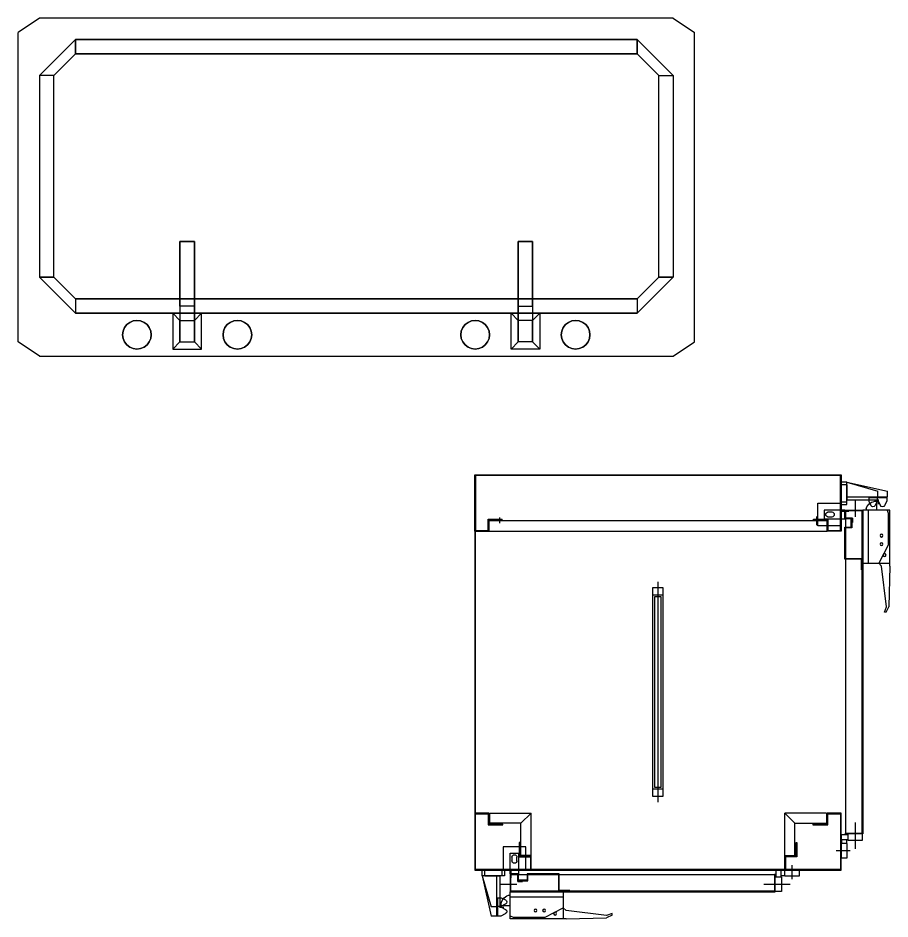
# Model space of a CAD drawing. Header units: millimetres. Extents: x 10903 to 284569, y 2319 to 62017.
# Drawn here: x 146255 to 147801, y 35898 to 37496 of the extents above; entities that cross this region are included whole.
import ezdxf

# ---------------------------------------------------------------- set-up
doc = ezdxf.new("R2010")
doc.units = ezdxf.units.MM
doc.layers.add('빌트인', color=8, linetype='Continuous')

# ---------------------------------------------------------------- blocks, each defined once
blk = doc.blocks.new('SINK3')
at = {"layer": '빌트인', "linetype": 'Continuous'}
for p, q in [((-561.9, 0), (-600, -25.4)), ((-561.9, 0), (561.9, 0)), ((561.9, 0), (600, -25.4)), ((-395.6, -13.6), (-401.8, -16.2)), ((-401.8, -16.2), (-395.6, -13.6)), ((-395.6, -13.6), (-401.8, -16.2)), ((-401.8, -16.2), (-395.6, -13.6)), ((-389.1, -12.8), (-395.6, -13.6)), ((-395.6, -13.6), (-389.1, -12.8)), ((-389.1, -12.8), (-395.6, -13.6)), ((-395.6, -13.6), (-389.1, -12.8)), ((-395.6, -13.6), (-395.6, -13.6)), ((-395.6, -13.6), (-395.6, -13.6)), ((-382.5, -13.6), (-389.1, -12.8)), ((-389.1, -12.8), (-389.1, -12.8)), ((-389.1, -12.8), (-382.5, -13.6)), ((-382.5, -13.6), (-389.1, -12.8)), ((-389.1, -12.8), (-382.5, -13.6)), ((-389.1, -12.8), (-389.1, -12.8)), ((-376.3, -16.2), (-382.5, -13.6)), ((-382.5, -13.6), (-382.5, -13.6)), ((-382.5, -13.6), (-376.3, -16.2)), ((-376.3, -16.2), (-382.5, -13.6)), ((-382.5, -13.6), (-376.3, -16.2)), ((-382.5, -13.6), (-382.5, -13.6)), ((-312.8, -25.4), (-325.4, -12.8)), ((-325.4, -12.8), (-274.6, -12.8)), ((-325.4, -76.4), (-325.4, -12.8)), ((-312.8, -25.4), (-325.4, -12.8)), ((-287.2, -25.4), (-274.6, -12.8)), ((-287.2, -25.4), (-274.6, -12.8)), ((-274.6, -12.8), (-274.6, -76.4)), ((-217.5, -13.6), (-223.7, -16.2)), ((-223.7, -16.2), (-217.5, -13.6)), ((-217.5, -13.6), (-223.7, -16.2)), ((-223.7, -16.2), (-217.5, -13.6)), ((-210.9, -12.8), (-217.5, -13.6)), ((-217.5, -13.6), (-210.9, -12.8)), ((-210.9, -12.8), (-217.5, -13.6)), ((-217.5, -13.6), (-210.9, -12.8)), ((-217.5, -13.6), (-217.5, -13.6)), ((-217.5, -13.6), (-217.5, -13.6)), ((-204.4, -13.6), (-210.9, -12.8)), ((-210.9, -12.8), (-210.9, -12.8)), ((-210.9, -12.8), (-204.4, -13.6)), ((-204.4, -13.6), (-210.9, -12.8)), ((-210.9, -12.8), (-204.4, -13.6)), ((-210.9, -12.8), (-210.9, -12.8)), ((-198.2, -16.2), (-204.4, -13.6)), ((-204.4, -13.6), (-204.4, -13.6)), ((-204.4, -13.6), (-198.2, -16.2)), ((-198.2, -16.2), (-204.4, -13.6)), ((-204.4, -13.6), (-198.2, -16.2)), ((-204.4, -13.6), (-204.4, -13.6)), ((198.2, -16.2), (204.4, -13.6)), ((204.4, -13.6), (198.2, -16.2)), ((198.2, -16.2), (204.4, -13.6)), ((204.4, -13.6), (198.2, -16.2)), ((204.4, -13.6), (210.9, -12.8)), ((210.9, -12.8), (204.4, -13.6)), ((204.4, -13.6), (210.9, -12.8)), ((210.9, -12.8), (204.4, -13.6)), ((204.4, -13.6), (204.4, -13.6)), ((204.4, -13.6), (204.4, -13.6)), ((210.9, -12.8), (210.9, -12.8)), ((210.9, -12.8), (217.5, -13.6)), ((210.9, -12.8), (210.9, -12.8)), ((217.5, -13.6), (210.9, -12.8)), ((210.9, -12.8), (217.5, -13.6)), ((217.5, -13.6), (210.9, -12.8)), ((217.5, -13.6), (217.5, -13.6)), ((217.5, -13.6), (223.7, -16.2)), ((217.5, -13.6), (217.5, -13.6)), ((223.7, -16.2), (217.5, -13.6)), ((217.5, -13.6), (223.7, -16.2)), ((223.7, -16.2), (217.5, -13.6)), ((287.2, -25.4), (274.6, -12.8)), ((325.4, -12.8), (274.6, -12.8)), ((274.6, -12.8), (274.6, -76.4)), ((287.2, -25.4), (274.6, -12.8)), ((312.8, -25.4), (325.4, -12.8)), ((312.8, -25.4), (325.4, -12.8)), ((325.4, -76.4), (325.4, -12.8)), ((376.3, -16.2), (382.5, -13.6)), ((382.5, -13.6), (376.3, -16.2)), ((376.3, -16.2), (382.5, -13.6)), ((382.5, -13.6), (376.3, -16.2)), ((382.5, -13.6), (389.1, -12.8)), ((389.1, -12.8), (382.5, -13.6)), ((382.5, -13.6), (389.1, -12.8)), ((389.1, -12.8), (382.5, -13.6)), ((382.5, -13.6), (382.5, -13.6)), ((382.5, -13.6), (382.5, -13.6)), ((389.1, -12.8), (389.1, -12.8)), ((389.1, -12.8), (395.6, -13.6)), ((389.1, -12.8), (389.1, -12.8)), ((395.6, -13.6), (389.1, -12.8)), ((389.1, -12.8), (395.6, -13.6)), ((395.6, -13.6), (389.1, -12.8)), ((395.6, -13.6), (395.6, -13.6)), ((395.6, -13.6), (401.8, -16.2)), ((395.6, -13.6), (395.6, -13.6)), ((401.8, -16.2), (395.6, -13.6)), ((395.6, -13.6), (401.8, -16.2)), ((401.8, -16.2), (395.6, -13.6)), ((-600, -25.4), (-600, -574.6)), ((-413.7, -31.6), (-414.5, -38.2)), ((-414.5, -38.2), (-413.7, -31.6)), ((-413.7, -31.6), (-414.5, -38.2)), ((-414.5, -38.2), (-413.7, -31.6)), ((-411.1, -25.4), (-413.7, -31.6)), ((-413.7, -31.6), (-411.1, -25.4)), ((-411.1, -25.4), (-413.7, -31.6)), ((-413.7, -31.6), (-411.1, -25.4)), ((-413.7, -31.6), (-413.7, -31.6)), ((-413.7, -31.6), (-413.7, -31.6)), ((-407.1, -20.2), (-411.1, -25.4)), ((-411.1, -25.4), (-407.1, -20.2)), ((-407.1, -20.2), (-411.1, -25.4)), ((-411.1, -25.4), (-407.1, -20.2)), ((-411.1, -25.4), (-411.1, -25.4)), ((-411.1, -25.4), (-411.1, -25.4)), ((-401.8, -16.2), (-407.1, -20.2)), ((-407.1, -20.2), (-401.8, -16.2)), ((-401.8, -16.2), (-407.1, -20.2)), ((-407.1, -20.2), (-401.8, -16.2)), ((-407.1, -20.2), (-407.1, -20.2)), ((-407.1, -20.2), (-407.1, -20.2)), ((-401.8, -16.2), (-401.8, -16.2)), ((-401.8, -16.2), (-401.8, -16.2)), ((-371.1, -20.2), (-376.3, -16.2)), ((-376.3, -16.2), (-376.3, -16.2)), ((-376.3, -16.2), (-371.1, -20.2)), ((-371.1, -20.2), (-376.3, -16.2)), ((-376.3, -16.2), (-371.1, -20.2)), ((-376.3, -16.2), (-376.3, -16.2)), ((-367.1, -25.4), (-371.1, -20.2)), ((-371.1, -20.2), (-371.1, -20.2)), ((-371.1, -20.2), (-367.1, -25.4)), ((-367.1, -25.4), (-371.1, -20.2)), ((-371.1, -20.2), (-367.1, -25.4)), ((-371.1, -20.2), (-371.1, -20.2)), ((-364.5, -31.6), (-367.1, -25.4)), ((-367.1, -25.4), (-367.1, -25.4)), ((-367.1, -25.4), (-364.5, -31.6)), ((-364.5, -31.6), (-367.1, -25.4)), ((-367.1, -25.4), (-364.5, -31.6)), ((-367.1, -25.4), (-367.1, -25.4)), ((-363.6, -38.2), (-364.5, -31.6)), ((-364.5, -31.6), (-364.5, -31.6)), ((-364.5, -31.6), (-363.6, -38.2)), ((-363.6, -38.2), (-364.5, -31.6)), ((-364.5, -31.6), (-363.6, -38.2)), ((-364.5, -31.6), (-364.5, -31.6)), ((-312.8, -89.1), (-312.8, -25.4)), ((-312.8, -25.4), (-287.2, -25.4)), ((-312.8, -25.4), (-312.8, -63.6)), ((-312.8, -89.1), (-312.8, -25.4)), ((-312.8, -25.4), (-287.2, -25.4)), ((-287.2, -25.4), (-287.2, -89.1)), ((-287.2, -25.4), (-287.2, -63.6)), ((-287.2, -89.1), (-287.2, -25.4)), ((-235.5, -31.6), (-236.4, -38.2)), ((-236.4, -38.2), (-235.5, -31.6)), ((-235.5, -31.6), (-236.4, -38.2)), ((-236.4, -38.2), (-235.5, -31.6)), ((-232.9, -25.4), (-235.5, -31.6)), ((-235.5, -31.6), (-232.9, -25.4)), ((-232.9, -25.4), (-235.5, -31.6)), ((-235.5, -31.6), (-232.9, -25.4)), ((-235.5, -31.6), (-235.5, -31.6)), ((-235.5, -31.6), (-235.5, -31.6)), ((-228.9, -20.2), (-232.9, -25.4)), ((-232.9, -25.4), (-228.9, -20.2)), ((-228.9, -20.2), (-232.9, -25.4)), ((-232.9, -25.4), (-228.9, -20.2)), ((-232.9, -25.4), (-232.9, -25.4)), ((-232.9, -25.4), (-232.9, -25.4)), ((-223.7, -16.2), (-228.9, -20.2)), ((-228.9, -20.2), (-223.7, -16.2)), ((-223.7, -16.2), (-228.9, -20.2)), ((-228.9, -20.2), (-223.7, -16.2)), ((-228.9, -20.2), (-228.9, -20.2)), ((-228.9, -20.2), (-228.9, -20.2)), ((-223.7, -16.2), (-223.7, -16.2)), ((-223.7, -16.2), (-223.7, -16.2)), ((-192.9, -20.2), (-198.2, -16.2)), ((-198.2, -16.2), (-198.2, -16.2)), ((-198.2, -16.2), (-192.9, -20.2)), ((-192.9, -20.2), (-198.2, -16.2)), ((-198.2, -16.2), (-192.9, -20.2)), ((-198.2, -16.2), (-198.2, -16.2)), ((-188.9, -25.4), (-192.9, -20.2)), ((-192.9, -20.2), (-192.9, -20.2)), ((-192.9, -20.2), (-188.9, -25.4)), ((-188.9, -25.4), (-192.9, -20.2)), ((-192.9, -20.2), (-188.9, -25.4)), ((-192.9, -20.2), (-192.9, -20.2)), ((-186.3, -31.6), (-188.9, -25.4)), ((-188.9, -25.4), (-188.9, -25.4)), ((-188.9, -25.4), (-186.3, -31.6)), ((-186.3, -31.6), (-188.9, -25.4)), ((-188.9, -25.4), (-186.3, -31.6)), ((-188.9, -25.4), (-188.9, -25.4)), ((-185.5, -38.2), (-186.3, -31.6)), ((-186.3, -31.6), (-186.3, -31.6)), ((-186.3, -31.6), (-185.5, -38.2)), ((-185.5, -38.2), (-186.3, -31.6)), ((-186.3, -31.6), (-185.5, -38.2)), ((-186.3, -31.6), (-186.3, -31.6)), ((185.5, -38.2), (186.3, -31.6)), ((186.3, -31.6), (185.5, -38.2)), ((185.5, -38.2), (186.3, -31.6)), ((186.3, -31.6), (185.5, -38.2)), ((186.3, -31.6), (188.9, -25.4)), ((188.9, -25.4), (186.3, -31.6)), ((186.3, -31.6), (188.9, -25.4)), ((188.9, -25.4), (186.3, -31.6)), ((186.3, -31.6), (186.3, -31.6)), ((186.3, -31.6), (186.3, -31.6)), ((188.9, -25.4), (192.9, -20.2)), ((192.9, -20.2), (188.9, -25.4)), ((188.9, -25.4), (192.9, -20.2)), ((192.9, -20.2), (188.9, -25.4)), ((188.9, -25.4), (188.9, -25.4)), ((188.9, -25.4), (188.9, -25.4)), ((192.9, -20.2), (198.2, -16.2)), ((198.2, -16.2), (192.9, -20.2)), ((192.9, -20.2), (198.2, -16.2)), ((198.2, -16.2), (192.9, -20.2)), ((192.9, -20.2), (192.9, -20.2)), ((192.9, -20.2), (192.9, -20.2)), ((198.2, -16.2), (198.2, -16.2)), ((198.2, -16.2), (198.2, -16.2)), ((223.7, -16.2), (223.7, -16.2)), ((223.7, -16.2), (228.9, -20.2)), ((223.7, -16.2), (223.7, -16.2)), ((228.9, -20.2), (223.7, -16.2)), ((223.7, -16.2), (228.9, -20.2)), ((228.9, -20.2), (223.7, -16.2)), ((228.9, -20.2), (228.9, -20.2)), ((228.9, -20.2), (232.9, -25.4)), ((228.9, -20.2), (228.9, -20.2)), ((232.9, -25.4), (228.9, -20.2)), ((228.9, -20.2), (232.9, -25.4)), ((232.9, -25.4), (228.9, -20.2)), ((232.9, -25.4), (232.9, -25.4)), ((232.9, -25.4), (235.5, -31.6)), ((232.9, -25.4), (232.9, -25.4)), ((235.5, -31.6), (232.9, -25.4)), ((232.9, -25.4), (235.5, -31.6)), ((235.5, -31.6), (232.9, -25.4)), ((235.5, -31.6), (235.5, -31.6)), ((235.5, -31.6), (236.4, -38.2)), ((235.5, -31.6), (235.5, -31.6)), ((236.4, -38.2), (235.5, -31.6)), ((235.5, -31.6), (236.4, -38.2)), ((236.4, -38.2), (235.5, -31.6)), ((287.2, -25.4), (287.2, -89.1)), ((312.8, -25.4), (287.2, -25.4)), ((287.2, -25.4), (287.2, -63.6)), ((287.2, -89.1), (287.2, -25.4)), ((312.8, -25.4), (287.2, -25.4)), ((312.8, -89.1), (312.8, -25.4)), ((312.8, -25.4), (312.8, -63.6)), ((312.8, -89.1), (312.8, -25.4)), ((363.6, -38.2), (364.5, -31.6)), ((364.5, -31.6), (363.6, -38.2)), ((363.6, -38.2), (364.5, -31.6)), ((364.5, -31.6), (363.6, -38.2)), ((364.5, -31.6), (367.1, -25.4)), ((367.1, -25.4), (364.5, -31.6)), ((364.5, -31.6), (367.1, -25.4)), ((367.1, -25.4), (364.5, -31.6)), ((364.5, -31.6), (364.5, -31.6)), ((364.5, -31.6), (364.5, -31.6)), ((367.1, -25.4), (371.1, -20.2)), ((371.1, -20.2), (367.1, -25.4)), ((367.1, -25.4), (371.1, -20.2)), ((371.1, -20.2), (367.1, -25.4)), ((367.1, -25.4), (367.1, -25.4)), ((367.1, -25.4), (367.1, -25.4)), ((371.1, -20.2), (376.3, -16.2)), ((376.3, -16.2), (371.1, -20.2)), ((371.1, -20.2), (376.3, -16.2)), ((376.3, -16.2), (371.1, -20.2)), ((371.1, -20.2), (371.1, -20.2)), ((371.1, -20.2), (371.1, -20.2)), ((376.3, -16.2), (376.3, -16.2)), ((376.3, -16.2), (376.3, -16.2)), ((401.8, -16.2), (401.8, -16.2)), ((401.8, -16.2), (407.1, -20.2)), ((401.8, -16.2), (401.8, -16.2)), ((407.1, -20.2), (401.8, -16.2)), ((401.8, -16.2), (407.1, -20.2)), ((407.1, -20.2), (401.8, -16.2)), ((407.1, -20.2), (407.1, -20.2)), ((407.1, -20.2), (411.1, -25.4)), ((407.1, -20.2), (407.1, -20.2)), ((411.1, -25.4), (407.1, -20.2)), ((407.1, -20.2), (411.1, -25.4)), ((411.1, -25.4), (407.1, -20.2)), ((411.1, -25.4), (411.1, -25.4)), ((411.1, -25.4), (413.7, -31.6)), ((411.1, -25.4), (411.1, -25.4)), ((413.7, -31.6), (411.1, -25.4)), ((411.1, -25.4), (413.7, -31.6)), ((413.7, -31.6), (411.1, -25.4)), ((413.7, -31.6), (413.7, -31.6)), ((413.7, -31.6), (414.5, -38.2)), ((413.7, -31.6), (413.7, -31.6)), ((414.5, -38.2), (413.7, -31.6)), ((413.7, -31.6), (414.5, -38.2)), ((414.5, -38.2), (413.7, -31.6)), ((600, -25.4), (600, -574.6)), ((-414.5, -38.2), (-414.5, -38.2)), ((-414.5, -38.2), (-413.7, -44.8)), ((-414.5, -38.2), (-414.5, -38.2)), ((-413.7, -44.8), (-414.5, -38.2)), ((-414.5, -38.2), (-413.7, -44.8)), ((-413.7, -44.8), (-414.5, -38.2)), ((-413.7, -44.8), (-413.7, -44.8)), ((-413.7, -44.8), (-411.1, -51)), ((-413.7, -44.8), (-413.7, -44.8)), ((-411.1, -51), (-413.7, -44.8)), ((-413.7, -44.8), (-411.1, -51)), ((-411.1, -51), (-413.7, -44.8)), ((-367.1, -51), (-364.5, -44.8)), ((-364.5, -44.8), (-367.1, -51)), ((-367.1, -51), (-364.5, -44.8)), ((-364.5, -44.8), (-367.1, -51)), ((-364.5, -44.8), (-363.6, -38.2)), ((-363.6, -38.2), (-364.5, -44.8)), ((-364.5, -44.8), (-363.6, -38.2)), ((-363.6, -38.2), (-364.5, -44.8)), ((-364.5, -44.8), (-364.5, -44.8)), ((-364.5, -44.8), (-364.5, -44.8)), ((-363.6, -38.2), (-363.6, -38.2)), ((-363.6, -38.2), (-363.6, -38.2)), ((-236.4, -38.2), (-236.4, -38.2)), ((-236.4, -38.2), (-235.5, -44.8)), ((-236.4, -38.2), (-236.4, -38.2)), ((-235.5, -44.8), (-236.4, -38.2)), ((-236.4, -38.2), (-235.5, -44.8)), ((-235.5, -44.8), (-236.4, -38.2)), ((-235.5, -44.8), (-235.5, -44.8)), ((-235.5, -44.8), (-232.9, -51)), ((-235.5, -44.8), (-235.5, -44.8)), ((-232.9, -51), (-235.5, -44.8)), ((-235.5, -44.8), (-232.9, -51)), ((-232.9, -51), (-235.5, -44.8)), ((-188.9, -51), (-186.3, -44.8)), ((-186.3, -44.8), (-188.9, -51)), ((-188.9, -51), (-186.3, -44.8)), ((-186.3, -44.8), (-188.9, -51)), ((-186.3, -44.8), (-185.5, -38.2)), ((-185.5, -38.2), (-186.3, -44.8)), ((-186.3, -44.8), (-185.5, -38.2)), ((-185.5, -38.2), (-186.3, -44.8)), ((-186.3, -44.8), (-186.3, -44.8)), ((-186.3, -44.8), (-186.3, -44.8)), ((-185.5, -38.2), (-185.5, -38.2)), ((-185.5, -38.2), (-185.5, -38.2)), ((186.3, -44.8), (185.5, -38.2)), ((185.5, -38.2), (185.5, -38.2)), ((185.5, -38.2), (186.3, -44.8)), ((186.3, -44.8), (185.5, -38.2)), ((185.5, -38.2), (186.3, -44.8)), ((185.5, -38.2), (185.5, -38.2)), ((188.9, -51), (186.3, -44.8)), ((186.3, -44.8), (186.3, -44.8)), ((186.3, -44.8), (188.9, -51)), ((188.9, -51), (186.3, -44.8)), ((186.3, -44.8), (188.9, -51)), ((186.3, -44.8), (186.3, -44.8)), ((235.5, -44.8), (232.9, -51)), ((232.9, -51), (235.5, -44.8)), ((235.5, -44.8), (232.9, -51)), ((232.9, -51), (235.5, -44.8)), ((236.4, -38.2), (235.5, -44.8)), ((235.5, -44.8), (236.4, -38.2)), ((236.4, -38.2), (235.5, -44.8)), ((235.5, -44.8), (236.4, -38.2)), ((235.5, -44.8), (235.5, -44.8)), ((235.5, -44.8), (235.5, -44.8)), ((236.4, -38.2), (236.4, -38.2)), ((236.4, -38.2), (236.4, -38.2)), ((364.5, -44.8), (363.6, -38.2)), ((363.6, -38.2), (363.6, -38.2)), ((363.6, -38.2), (364.5, -44.8)), ((364.5, -44.8), (363.6, -38.2)), ((363.6, -38.2), (364.5, -44.8)), ((363.6, -38.2), (363.6, -38.2)), ((367.1, -51), (364.5, -44.8)), ((364.5, -44.8), (364.5, -44.8)), ((364.5, -44.8), (367.1, -51)), ((367.1, -51), (364.5, -44.8)), ((364.5, -44.8), (367.1, -51)), ((364.5, -44.8), (364.5, -44.8)), ((413.7, -44.8), (411.1, -51)), ((411.1, -51), (413.7, -44.8)), ((413.7, -44.8), (411.1, -51)), ((411.1, -51), (413.7, -44.8)), ((414.5, -38.2), (413.7, -44.8)), ((413.7, -44.8), (414.5, -38.2)), ((414.5, -38.2), (413.7, -44.8)), ((413.7, -44.8), (414.5, -38.2)), ((413.7, -44.8), (413.7, -44.8)), ((413.7, -44.8), (413.7, -44.8)), ((414.5, -38.2), (414.5, -38.2)), ((414.5, -38.2), (414.5, -38.2)), ((-411.1, -51), (-411.1, -51)), ((-411.1, -51), (-407.1, -56.2)), ((-411.1, -51), (-411.1, -51)), ((-407.1, -56.2), (-411.1, -51)), ((-411.1, -51), (-407.1, -56.2)), ((-407.1, -56.2), (-411.1, -51)), ((-407.1, -56.2), (-407.1, -56.2)), ((-407.1, -56.2), (-401.8, -60.2)), ((-407.1, -56.2), (-407.1, -56.2)), ((-401.8, -60.2), (-407.1, -56.2)), ((-407.1, -56.2), (-401.8, -60.2)), ((-401.8, -60.2), (-407.1, -56.2)), ((-401.8, -60.2), (-401.8, -60.2)), ((-401.8, -60.2), (-395.6, -62.8)), ((-401.8, -60.2), (-401.8, -60.2)), ((-395.6, -62.8), (-401.8, -60.2)), ((-401.8, -60.2), (-395.6, -62.8)), ((-395.6, -62.8), (-401.8, -60.2)), ((-395.6, -62.8), (-395.6, -62.8)), ((-395.6, -62.8), (-389.1, -63.6)), ((-395.6, -62.8), (-395.6, -62.8)), ((-389.1, -63.6), (-395.6, -62.8)), ((-395.6, -62.8), (-389.1, -63.6)), ((-389.1, -63.6), (-395.6, -62.8)), ((-389.1, -63.6), (-382.5, -62.8)), ((-382.5, -62.8), (-389.1, -63.6)), ((-389.1, -63.6), (-382.5, -62.8)), ((-382.5, -62.8), (-389.1, -63.6)), ((-389.1, -63.6), (-389.1, -63.6)), ((-389.1, -63.6), (-389.1, -63.6)), ((-382.5, -62.8), (-376.3, -60.2)), ((-376.3, -60.2), (-382.5, -62.8)), ((-382.5, -62.8), (-376.3, -60.2)), ((-376.3, -60.2), (-382.5, -62.8)), ((-382.5, -62.8), (-382.5, -62.8)), ((-382.5, -62.8), (-382.5, -62.8)), ((-376.3, -60.2), (-371.1, -56.2)), ((-371.1, -56.2), (-376.3, -60.2)), ((-376.3, -60.2), (-371.1, -56.2)), ((-371.1, -56.2), (-376.3, -60.2)), ((-376.3, -60.2), (-376.3, -60.2)), ((-376.3, -60.2), (-376.3, -60.2)), ((-371.1, -56.2), (-367.1, -51)), ((-367.1, -51), (-371.1, -56.2)), ((-371.1, -56.2), (-367.1, -51)), ((-367.1, -51), (-371.1, -56.2)), ((-371.1, -56.2), (-371.1, -56.2)), ((-371.1, -56.2), (-371.1, -56.2)), ((-367.1, -51), (-367.1, -51)), ((-367.1, -51), (-367.1, -51)), ((-325.4, -76.4), (-312.8, -63.6)), ((-312.8, -63.6), (-325.4, -76.4)), ((-312.8, -101.8), (-312.8, -63.6)), ((-312.8, -63.6), (-287.2, -63.6)), ((-312.8, -101.8), (-312.8, -63.6)), ((-312.8, -63.6), (-287.2, -63.6)), ((-287.2, -63.6), (-287.2, -101.8)), ((-287.2, -63.6), (-287.2, -101.8)), ((-287.2, -63.6), (-274.6, -76.4)), ((-274.6, -76.4), (-287.2, -63.6)), ((-232.9, -51), (-232.9, -51)), ((-232.9, -51), (-228.9, -56.2)), ((-232.9, -51), (-232.9, -51)), ((-228.9, -56.2), (-232.9, -51)), ((-232.9, -51), (-228.9, -56.2)), ((-228.9, -56.2), (-232.9, -51)), ((-228.9, -56.2), (-228.9, -56.2)), ((-228.9, -56.2), (-223.7, -60.2)), ((-228.9, -56.2), (-228.9, -56.2)), ((-223.7, -60.2), (-228.9, -56.2)), ((-228.9, -56.2), (-223.7, -60.2)), ((-223.7, -60.2), (-228.9, -56.2)), ((-223.7, -60.2), (-223.7, -60.2)), ((-223.7, -60.2), (-217.5, -62.8)), ((-223.7, -60.2), (-223.7, -60.2)), ((-217.5, -62.8), (-223.7, -60.2)), ((-223.7, -60.2), (-217.5, -62.8)), ((-217.5, -62.8), (-223.7, -60.2)), ((-217.5, -62.8), (-217.5, -62.8)), ((-217.5, -62.8), (-210.9, -63.6)), ((-217.5, -62.8), (-217.5, -62.8)), ((-217.5, -62.8), (-210.9, -63.6)), ((-210.9, -63.6), (-217.5, -62.8)), ((-217.5, -62.8), (-210.9, -63.6)), ((-210.9, -63.6), (-204.4, -62.8)), ((-204.4, -62.8), (-210.9, -63.6)), ((-210.9, -63.6), (-204.4, -62.8)), ((-204.4, -62.8), (-210.9, -63.6)), ((-210.9, -63.6), (-210.9, -63.6)), ((-210.9, -63.6), (-210.9, -63.6)), ((-204.4, -62.8), (-198.2, -60.2)), ((-198.2, -60.2), (-204.4, -62.8)), ((-204.4, -62.8), (-198.2, -60.2)), ((-198.2, -60.2), (-204.4, -62.8)), ((-204.4, -62.8), (-204.4, -62.8)), ((-204.4, -62.8), (-204.4, -62.8)), ((-198.2, -60.2), (-192.9, -56.2)), ((-192.9, -56.2), (-198.2, -60.2)), ((-198.2, -60.2), (-192.9, -56.2)), ((-192.9, -56.2), (-198.2, -60.2)), ((-198.2, -60.2), (-198.2, -60.2)), ((-198.2, -60.2), (-198.2, -60.2)), ((-192.9, -56.2), (-188.9, -51)), ((-188.9, -51), (-192.9, -56.2)), ((-192.9, -56.2), (-188.9, -51)), ((-188.9, -51), (-192.9, -56.2)), ((-192.9, -56.2), (-192.9, -56.2)), ((-192.9, -56.2), (-192.9, -56.2)), ((-188.9, -51), (-188.9, -51)), ((-188.9, -51), (-188.9, -51)), ((192.9, -56.2), (188.9, -51)), ((188.9, -51), (188.9, -51)), ((188.9, -51), (192.9, -56.2)), ((192.9, -56.2), (188.9, -51)), ((188.9, -51), (192.9, -56.2)), ((188.9, -51), (188.9, -51)), ((198.2, -60.2), (192.9, -56.2)), ((192.9, -56.2), (192.9, -56.2)), ((192.9, -56.2), (198.2, -60.2)), ((198.2, -60.2), (192.9, -56.2)), ((192.9, -56.2), (198.2, -60.2)), ((192.9, -56.2), (192.9, -56.2)), ((204.4, -62.8), (198.2, -60.2)), ((198.2, -60.2), (198.2, -60.2)), ((198.2, -60.2), (204.4, -62.8)), ((204.4, -62.8), (198.2, -60.2)), ((198.2, -60.2), (204.4, -62.8)), ((198.2, -60.2), (198.2, -60.2)), ((210.9, -63.6), (204.4, -62.8)), ((204.4, -62.8), (204.4, -62.8)), ((204.4, -62.8), (210.9, -63.6)), ((210.9, -63.6), (204.4, -62.8)), ((204.4, -62.8), (210.9, -63.6)), ((204.4, -62.8), (204.4, -62.8)), ((217.5, -62.8), (210.9, -63.6)), ((217.5, -62.8), (210.9, -63.6)), ((210.9, -63.6), (217.5, -62.8)), ((217.5, -62.8), (210.9, -63.6)), ((210.9, -63.6), (210.9, -63.6)), ((210.9, -63.6), (210.9, -63.6)), ((223.7, -60.2), (217.5, -62.8)), ((217.5, -62.8), (223.7, -60.2)), ((223.7, -60.2), (217.5, -62.8)), ((217.5, -62.8), (223.7, -60.2)), ((217.5, -62.8), (217.5, -62.8)), ((217.5, -62.8), (217.5, -62.8)), ((228.9, -56.2), (223.7, -60.2)), ((223.7, -60.2), (228.9, -56.2)), ((228.9, -56.2), (223.7, -60.2)), ((223.7, -60.2), (228.9, -56.2)), ((223.7, -60.2), (223.7, -60.2)), ((223.7, -60.2), (223.7, -60.2)), ((232.9, -51), (228.9, -56.2)), ((228.9, -56.2), (232.9, -51)), ((232.9, -51), (228.9, -56.2)), ((228.9, -56.2), (232.9, -51)), ((228.9, -56.2), (228.9, -56.2)), ((228.9, -56.2), (228.9, -56.2)), ((232.9, -51), (232.9, -51)), ((232.9, -51), (232.9, -51)), ((287.2, -63.6), (274.6, -76.4)), ((274.6, -76.4), (287.2, -63.6)), ((287.2, -63.6), (287.2, -101.8)), ((312.8, -63.6), (287.2, -63.6)), ((287.2, -63.6), (287.2, -101.8)), ((312.8, -63.6), (287.2, -63.6)), ((312.8, -101.8), (312.8, -63.6)), ((312.8, -101.8), (312.8, -63.6)), ((325.4, -76.4), (312.8, -63.6)), ((312.8, -63.6), (325.4, -76.4)), ((371.1, -56.2), (367.1, -51)), ((367.1, -51), (367.1, -51)), ((367.1, -51), (371.1, -56.2)), ((371.1, -56.2), (367.1, -51)), ((367.1, -51), (371.1, -56.2)), ((367.1, -51), (367.1, -51)), ((376.3, -60.2), (371.1, -56.2)), ((371.1, -56.2), (371.1, -56.2)), ((371.1, -56.2), (376.3, -60.2)), ((376.3, -60.2), (371.1, -56.2)), ((371.1, -56.2), (376.3, -60.2)), ((371.1, -56.2), (371.1, -56.2)), ((382.5, -62.8), (376.3, -60.2)), ((376.3, -60.2), (376.3, -60.2)), ((376.3, -60.2), (382.5, -62.8)), ((382.5, -62.8), (376.3, -60.2)), ((376.3, -60.2), (382.5, -62.8)), ((376.3, -60.2), (376.3, -60.2)), ((389.1, -63.6), (382.5, -62.8)), ((382.5, -62.8), (382.5, -62.8)), ((382.5, -62.8), (389.1, -63.6)), ((389.1, -63.6), (382.5, -62.8)), ((382.5, -62.8), (389.1, -63.6)), ((382.5, -62.8), (382.5, -62.8)), ((395.6, -62.8), (389.1, -63.6)), ((389.1, -63.6), (395.6, -62.8)), ((395.6, -62.8), (389.1, -63.6)), ((389.1, -63.6), (395.6, -62.8)), ((389.1, -63.6), (389.1, -63.6)), ((389.1, -63.6), (389.1, -63.6)), ((401.8, -60.2), (395.6, -62.8)), ((395.6, -62.8), (401.8, -60.2)), ((401.8, -60.2), (395.6, -62.8)), ((395.6, -62.8), (401.8, -60.2)), ((395.6, -62.8), (395.6, -62.8)), ((395.6, -62.8), (395.6, -62.8)), ((407.1, -56.2), (401.8, -60.2)), ((401.8, -60.2), (407.1, -56.2)), ((407.1, -56.2), (401.8, -60.2)), ((401.8, -60.2), (407.1, -56.2)), ((401.8, -60.2), (401.8, -60.2)), ((401.8, -60.2), (401.8, -60.2)), ((411.1, -51), (407.1, -56.2)), ((407.1, -56.2), (411.1, -51)), ((411.1, -51), (407.1, -56.2)), ((407.1, -56.2), (411.1, -51)), ((407.1, -56.2), (407.1, -56.2)), ((407.1, -56.2), (407.1, -56.2)), ((411.1, -51), (411.1, -51)), ((411.1, -51), (411.1, -51)), ((-498.2, -76.4), (-561.9, -140.1)), ((-561.9, -140.1), (-498.2, -76.4)), ((498.2, -76.4), (-498.2, -76.4)), ((-498.2, -101.8), (-498.2, -76.4)), ((-498.2, -76.4), (498.2, -76.4)), ((-498.2, -101.8), (-498.2, -76.4)), ((-274.6, -76.4), (-325.4, -76.4)), ((274.6, -76.4), (325.4, -76.4)), ((498.2, -76.4), (561.9, -140.1)), ((498.2, -101.8), (498.2, -76.4)), ((561.9, -140.1), (498.2, -76.4)), ((498.2, -101.8), (498.2, -76.4)), ((-312.8, -89.1), (-312.8, -203.6)), ((-287.2, -89.1), (-312.8, -89.1)), ((-287.2, -89.1), (-312.8, -89.1)), ((-312.8, -89.1), (-312.8, -101.8)), ((-312.8, -101.8), (-312.8, -89.1)), ((-312.8, -89.1), (-312.8, -203.6)), ((-287.2, -203.6), (-287.2, -89.1)), ((-287.2, -101.8), (-287.2, -89.1)), ((-287.2, -89.1), (-287.2, -203.6)), ((-287.2, -101.8), (-287.2, -89.1)), ((287.2, -203.6), (287.2, -89.1)), ((287.2, -89.1), (312.8, -89.1)), ((287.2, -89.1), (312.8, -89.1)), ((287.2, -101.8), (287.2, -89.1)), ((287.2, -89.1), (287.2, -203.6)), ((287.2, -101.8), (287.2, -89.1)), ((312.8, -89.1), (312.8, -203.6)), ((312.8, -89.1), (312.8, -101.8)), ((312.8, -101.8), (312.8, -89.1)), ((312.8, -89.1), (312.8, -203.6)), ((-536.4, -140.1), (-498.2, -101.8)), ((-498.2, -101.8), (-536.4, -140.1)), ((-498.2, -101.8), (498.2, -101.8)), ((498.2, -101.8), (-498.2, -101.8)), ((-312.8, -101.8), (-312.8, -203.6)), ((-312.8, -101.8), (-287.2, -101.8)), ((-287.2, -101.8), (-312.8, -101.8)), ((-312.8, -203.6), (-312.8, -101.8)), ((-287.2, -203.6), (-287.2, -101.8)), ((-287.2, -203.6), (-287.2, -101.8)), ((287.2, -203.6), (287.2, -101.8)), ((312.8, -101.8), (287.2, -101.8)), ((287.2, -101.8), (312.8, -101.8)), ((287.2, -203.6), (287.2, -101.8)), ((312.8, -101.8), (312.8, -203.6)), ((312.8, -203.6), (312.8, -101.8)), ((536.4, -140.1), (498.2, -101.8)), ((498.2, -101.8), (536.4, -140.1)), ((-561.9, -498.2), (-561.9, -140.1)), ((-561.9, -140.1), (-536.4, -140.1)), ((-561.9, -498.2), (-561.9, -140.1)), ((-536.4, -140.1), (-561.9, -140.1)), ((-536.4, -140.1), (-536.4, -498.2)), ((-536.4, -140.1), (-536.4, -498.2)), ((536.4, -140.1), (536.4, -498.2)), ((536.4, -140.1), (536.4, -498.2)), ((561.9, -140.1), (536.4, -140.1)), ((536.4, -140.1), (561.9, -140.1)), ((561.9, -498.2), (561.9, -140.1)), ((561.9, -498.2), (561.9, -140.1)), ((-312.8, -203.6), (-287.2, -203.6)), ((-312.8, -203.6), (-287.2, -203.6)), ((-312.8, -203.6), (-312.8, -203.6)), ((-287.2, -203.6), (-312.8, -203.6)), ((-312.8, -203.6), (-287.2, -203.6)), ((-312.8, -203.6), (-312.8, -203.6)), ((-287.2, -203.6), (-287.2, -203.6)), ((-287.2, -203.6), (-287.2, -203.6)), ((312.8, -203.6), (287.2, -203.6)), ((312.8, -203.6), (287.2, -203.6)), ((287.2, -203.6), (312.8, -203.6)), ((287.2, -203.6), (287.2, -203.6)), ((312.8, -203.6), (287.2, -203.6)), ((287.2, -203.6), (287.2, -203.6)), ((312.8, -203.6), (312.8, -203.6)), ((312.8, -203.6), (312.8, -203.6)), ((-561.9, -498.2), (-498.2, -561.9)), ((-536.4, -498.2), (-561.9, -498.2)), ((-561.9, -498.2), (-498.2, -561.9)), ((-536.4, -498.2), (-561.9, -498.2)), ((-536.4, -498.2), (-498.2, -536.4)), ((-498.2, -536.4), (-536.4, -498.2)), ((561.9, -498.2), (498.2, -561.9)), ((536.4, -498.2), (498.2, -536.4)), ((561.9, -498.2), (498.2, -561.9)), ((498.2, -536.4), (536.4, -498.2)), ((536.4, -498.2), (561.9, -498.2)), ((536.4, -498.2), (561.9, -498.2)), ((498.2, -536.4), (-498.2, -536.4)), ((-498.2, -561.9), (-498.2, -536.4)), ((-498.2, -536.4), (498.2, -536.4)), ((-498.2, -536.4), (-498.2, -561.9)), ((498.2, -561.9), (498.2, -536.4)), ((498.2, -536.4), (498.2, -561.9)), ((-561.9, -600), (-600, -574.6)), ((-498.2, -561.9), (498.2, -561.9)), ((498.2, -561.9), (-498.2, -561.9)), ((561.9, -600), (600, -574.6)), ((561.9, -600), (-561.9, -600))]:
    blk.add_line(p, q, dxfattribs=at)
blk = doc.blocks.new('PB3')
at = {"layer": '빌트인', "linetype": 'Continuous'}
for p, q in [((13, 711.2), (29, 783.2)), ((39, 783.2), (29, 783.2)), ((39, 711.2), (39, 783.2)), ((162, 787.9), (63, 787.9)), ((157, 787.9), (63, 787.9)), ((63, 787.9), (63, 739.9)), ((63, 782.6), (68, 784.9)), ((68, 784.9), (125, 784.9)), ((125, 784.9), (157, 767.9)), ((157, 739.9), (157, 787.9)), ((162, 787.9), (234, 785.9)), ((244, 780.9), (234, 785.9)), ((39, 782.2), (47, 782.2)), ((41, 782.2), (41, 767.2)), ((44, 767.2), (52, 767.2)), ((45, 767.2), (45, 711.2)), ((47, 782.2), (54.8, 778.3)), ((47, 767.2), (54.8, 771.1)), ((162, 772.9), (157, 767.9)), ((234, 781.9), (162, 772.9)), ((244, 777.9), (234, 781.9)), ((244, 780.9), (244, 777.9)), ((13, 711.2), (29, 766.2)), ((39, 766.2), (29, 766.2)), ((39, 711.2), (39, 766.2)), ((39, 765.2), (47, 765.2)), ((41, 765.2), (41, 750.2)), ((47, 765.2), (54.8, 761.3)), ((47, 763.9), (63, 763.9)), ((47, 750.2), (54.8, 754.1)), ((39, 750.2), (47, 750.2)), ((45, 750.2), (45, 711.2)), ((60, 745.9), (63, 745.9)), ((63, 748.9), (157, 748.9)), ((63, 739.9), (533, 739.9)), ((63, 707.9), (63, 739.9)), ((63, 739.9), (157, 739.9)), ((531.8, 738.7), (64.2, 738.7)), ((64.2, 738.7), (64.2, 709.1)), ((148.8, 709.1), (148.8, 738.7)), ((148.8, 738.7), (168.8, 738.7)), ((168.8, 737.5), (150, 737.5)), ((150, 737.5), (150, 707.9)), ((168.8, 738.7), (168.8, 737.5)), ((531.8, 709.1), (531.8, 738.7)), ((533, 739.9), (533, 707.9)), ((544, 739.2), (533, 739.2)), ((533, 739.2), (533, 713.2)), ((544, 739.2), (533, 739.2)), ((533, 739.2), (533, 713.2)), ((544, 713.2), (544, 739.2)), ((44.3, 726.2), (74.5, 726.2)), ((76.8, 721.6), (84.8, 721.6)), ((76.8, 721.6), (76.8, 707.9)), ((78, 720.4), (78, 707.9)), ((84.8, 720.4), (78, 720.4)), ((78, 719.2), (78, 720.4)), ((78, 720.4), (94.2, 720.4)), ((93, 719.2), (78, 719.2)), ((84.8, 721.6), (84.8, 720.4)), ((93, 707.9), (93, 719.2)), ((94.2, 720.4), (94.2, 709.1)), ((513, 726.2), (559.4, 726.2)), ((531.2, 726.2), (537.9, 726.2)), ((48, 711.2), (13, 711.2)), ((13, 711.2), (13, 701.2)), ((18, 711.2), (44, 711.2)), ((18, 711.2), (44, 711.2)), ((53, 711.2), (18, 711.2)), ((18, 711.2), (18, 701.2)), ((48, 701.2), (48, 711.2)), ((53, 701.2), (53, 711.2)), ((63, 707.9), (63, 670.9)), ((78, 707.9), (63, 707.9)), ((64.2, 709.1), (531.8, 709.1)), ((65, 715.1), (65, 703.2)), ((78, 670.9), (78, 707.9)), ((150, 707.9), (93, 707.9)), ((94.2, 709.1), (148.8, 709.1)), ((533, 713.2), (544, 713.2)), ((534, 701.2), (534, 713.2)), ((543, 701.2), (543, 713.2)), ((549.4, 711.2), (543, 711.2)), ((575.5, 712.2), (550, 712.2)), ((550, 712.2), (550, 701.2)), ((563, 717.1), (563, 692.4)), ((575.5, 701.2), (575.5, 712.2)), ((575.5, 701.2), (575.5, 712.2)), ((0, 701.2), (650, 701.2)), ((0, 100), (0, 701.2)), ((0, 701.2), (100, 701.2)), ((648.8, 700), (1.2, 700)), ((1.2, 700), (1.2, 100)), ((98.8, 700), (1.2, 700)), ((50.5, 700), (90.5, 700)), ((50.5, 700), (90.5, 700)), ((50.5, 660), (50.5, 700)), ((90.5, 700), (90.5, 660)), ((98.8, 677.4), (98.8, 700)), ((100, 701.2), (100, 676.2)), ((526, 700), (505.5, 700)), ((650, 701.2), (526, 701.2)), ((527.2, 700), (648.8, 700)), ((534, 701.2), (543, 701.2)), ((550, 702.2), (543, 702.2)), ((578, 701.2), (543, 701.2)), ((578, 701.2), (543, 701.2)), ((578, 701.2), (543, 701.2)), ((637, 701.2), (548, 701.2)), ((637, 701.2), (548, 701.2)), ((637, 701.2), (548, 701.2)), ((550, 701.2), (550, 676.2)), ((550, 701.2), (575.5, 701.2)), ((550, 701.2), (575.5, 701.2)), ((551.2, 677.4), (551.2, 700)), ((648.8, 601.2), (648.8, 700)), ((650, 701.2), (650, 600)), ((66, 678.5), (66, 684.5)), ((75, 684.5), (75, 678.5)), ((78.8, 652.4), (78.8, 677.4)), ((78.8, 677.4), (98.8, 677.4)), ((100, 676.2), (80, 676.2)), ((80, 676.2), (80, 652.4)), ((82, 675.2), (82, 618)), ((100, 675.2), (82, 675.2)), ((100, 675.2), (100, 600)), ((100, 675.2), (100, 600)), ((550, 676.2), (570, 676.2)), ((550, 675.2), (550, 600)), ((550, 675.2), (568, 675.2)), ((571.2, 677.4), (551.2, 677.4)), ((568, 675.2), (568, 618)), ((570, 676.2), (570, 652.4)), ((571.2, 652.4), (571.2, 677.4)), ((650, 679.5), (661, 679.5)), ((650, 654), (650, 679.5)), ((650, 679.5), (661, 679.5)), ((650, 654), (650, 679.5)), ((661, 679.5), (661, 654)), ((90.5, 660), (50.5, 660)), ((63, 670.9), (78, 670.9)), ((665.9, 667), (641.2, 667)), ((675, 617), (675, 663.4)), ((80, 652.4), (78.8, 652.4)), ((570, 652.4), (571.2, 652.4)), ((661, 654), (650, 654)), ((650, 638), (650, 647)), ((650, 647), (662, 647)), ((651, 654), (651, 647)), ((660, 653.4), (660, 647)), ((662, 648), (688, 648)), ((662, 637), (662, 648)), ((675, 635.2), (675, 641.9)), ((688, 648), (688, 637)), ((688, 648), (688, 637)), ((650, 638), (662, 638)), ((688.7, 637), (656.7, 637)), ((657.9, 635.8), (687.5, 635.8)), ((657.9, 64.2), (657.9, 635.8)), ((688, 637), (662, 637)), ((688, 637), (662, 637)), ((687.5, 635.8), (687.5, 64.2)), ((688.7, 63), (688.7, 637)), ((23.8, 621.2), (50, 621.2)), ((23.8, 601.2), (23.8, 621.2)), ((25, 620), (25, 600)), ((50, 620), (25, 620)), ((25, 618), (25, 600)), ((82, 618), (26, 618)), ((26, 600), (26, 618)), ((50, 621.2), (50, 620)), ((100, 600), (82, 618)), ((100, 600), (82, 618)), ((550, 600), (568, 618)), ((568, 618), (624, 618)), ((600, 621.2), (626.2, 621.2)), ((600, 620), (600, 621.2)), ((625, 620), (600, 620)), ((624, 600), (624, 618)), ((625, 600), (625, 620)), ((625, 600), (625, 618)), ((626.2, 621.2), (626.2, 601.2)), ((1.2, 601.2), (23.8, 601.2)), ((25, 600), (1.2, 600)), ((26, 600), (100, 600)), ((26, 600), (100, 600)), ((624, 600), (550, 600)), ((650, 600), (625, 600)), ((626.2, 601.2), (648.8, 601.2)), ((325, 189.9), (325, 580.8)), ((315.7, 570.2), (334.3, 570.2)), ((315.7, 200.5), (315.7, 570.2)), ((334.3, 570.2), (334.3, 200.5)), ((315.7, 557.3), (334.3, 557.3)), ((319, 554.1), (331, 554.1)), ((319, 216.6), (319, 554.1)), ((331, 554.1), (331, 216.6)), ((729.7, 244), (726.7, 244)), ((726.7, 244), (730.7, 234)), ((729.7, 244), (734.7, 234)), ((730.7, 234), (721.7, 162)), ((736.7, 162), (734.7, 234)), ((334.3, 213.4), (315.7, 213.4)), ((331, 216.6), (319, 216.6)), ((334.3, 200.5), (315.7, 200.5)), ((686.3, 168.8), (686.3, 150)), ((687.5, 168.8), (686.3, 168.8)), ((687.5, 148.8), (687.5, 168.8)), ((721.7, 162), (716.7, 157)), ((736.7, 162), (736.7, 63)), ((656.7, 150), (656.7, 93)), ((686.3, 150), (656.7, 150)), ((657.9, 148.8), (687.5, 148.8)), ((657.9, 94.2), (657.9, 148.8)), ((688.7, 157), (736.7, 157)), ((688.7, 63), (688.7, 157)), ((697.7, 63), (697.7, 157)), ((733.7, 125), (716.7, 157)), ((736.7, 157), (736.7, 63)), ((733.7, 68), (733.7, 125)), ((0, 0), (0, 100)), ((25, 100), (0, 100)), ((0, 100), (0, 0)), ((0.1, 100), (25, 100)), ((1.2, 98.8), (1.2, 1.2)), ((1.2, 1.2), (1.2, 98.8)), ((1.2, 98.8), (23.8, 98.8)), ((23.8, 98.8), (23.8, 78.8)), ((25, 100), (625, 100)), ((25, 82), (25, 100)), ((25, 80), (25, 100)), ((625, 100), (625, 82)), ((650, 100), (625, 100)), ((625, 100), (625, 80)), ((626.2, 78.8), (626.2, 98.8)), ((626.2, 98.8), (648.8, 98.8)), ((648.8, 98.8), (648.8, 1.2)), ((650, 0), (650, 100)), ((625, 82), (25, 82)), ((48.8, 80), (25, 80)), ((43.8, 75.6), (43.8, 86.2)), ((48.8, 80), (48.8, 78.8)), ((625, 80), (601.2, 80)), ((601.2, 80), (601.2, 78.8)), ((606.2, 73.8), (606.2, 89.2)), ((608.8, 90.5), (608.8, 50.5)), ((648.8, 90.5), (608.8, 90.5)), ((648.8, 50.5), (648.8, 90.5)), ((656.7, 93), (668, 93)), ((669.2, 94.2), (657.9, 94.2)), ((668, 93), (668, 78)), ((669.2, 78), (669.2, 94.2)), ((669.2, 84.8), (669.2, 78)), ((670.4, 84.8), (669.2, 84.8)), ((670.4, 76.8), (670.4, 84.8)), ((23.8, 78.8), (48.8, 78.8)), ((601.2, 78.8), (626.2, 78.8)), ((619.7, 78), (656.7, 78)), ((619.7, 63), (619.7, 78)), ((633.3, 75), (627.3, 75)), ((627.3, 66), (633.3, 66)), ((663.9, 65), (652, 65)), ((669.2, 78), (656.7, 78)), ((656.7, 78), (656.7, 63)), ((670.4, 76.8), (656.7, 76.8)), ((687.5, 64.2), (657.9, 64.2)), ((668, 78), (669.2, 78)), ((675, 44.3), (675, 74.5)), ((731.4, 63), (733.7, 68)), ((0, 18), (0, 53)), ((0, 13), (0, 48)), ((608.8, 50.5), (648.8, 50.5)), ((656.7, 63), (619.7, 63)), ((650, 53), (660, 53)), ((650, 18), (650, 53)), ((650, 48), (660, 48)), ((650, 13), (650, 48)), ((656.7, 63), (688.7, 63)), ((660, 53), (660, 18)), ((660, 48), (660, 13)), ((736.7, 63), (688.7, 63)), ((694.7, 60), (694.7, 63)), ((699, 47), (702.9, 54.8)), ((714, 47), (710.1, 54.8)), ((712.7, 47), (712.7, 63)), ((716, 47), (719.9, 54.8)), ((716, 44), (716, 52)), ((731, 47), (727.1, 54.8)), ((699, 45), (660, 45)), ((716, 45), (660, 45)), ((660, 18), (660, 44)), ((660, 18), (660, 44)), ((660, 39), (715, 39)), ((660, 39), (732, 39)), ((699, 39), (699, 47)), ((714, 41), (699, 41)), ((714, 39), (714, 47)), ((715, 39), (715, 29)), ((731, 41), (716, 41)), ((731, 39), (731, 47)), ((732, 39), (732, 29)), ((660, 18), (650, 18)), ((660, 13), (715, 29)), ((660, 13), (732, 29)), ((0, 0), (650, 0)), ((648.8, 1.2), (1.2, 1.2)), ((660, 13), (650, 13))]:
    blk.add_line(p, q, dxfattribs=at)
for centre in [(108, 772.9), (123, 772.9), (142.5, 778.4), (727.2, 142.5), (721.7, 123), (721.7, 108)]:
    blk.add_circle(centre, 2.5, dxfattribs=at)
for centre, radius, start, end in [((53, 774.7), 4, 291.759, 68.241), ((65, 763.2), 18, 177.7639, 253.9421), ((53, 757.7), 4, 291.759, 68.241), ((70.5, 684.5), 4.5, 0, 180), ((70.5, 678.5), 4.5, 180, 0), ((627.3, 70.5), 4.5, 90, 270), ((633.3, 70.5), 4.5, 270, 90), ((712, 65), 18, 196.0579, 272.2361), ((706.5, 53), 4, 21.759, 158.241), ((723.5, 53), 4, 21.759, 158.241)]:
    blk.add_arc(centre, radius, start, end, dxfattribs=at)

msp = doc.modelspace()

# ---------------------------------------------------------------- block references
at = {"layer": '빌트인', "linetype": 'Continuous', "lineweight": -3, "xscale": -1, "rotation": 180}
msp.add_blockref('SINK3', (146854.7, 36896.4), dxfattribs=at)
msp.add_blockref('SINK3', (146854.7, 36896.4), dxfattribs=at)
at = {"layer": '빌트인', "lineweight": -3, "xscale": -1, "rotation": 180}
msp.add_blockref('PB3', (147064.7, 36686.4), dxfattribs=at)

doc.saveas('drawing.dxf')
